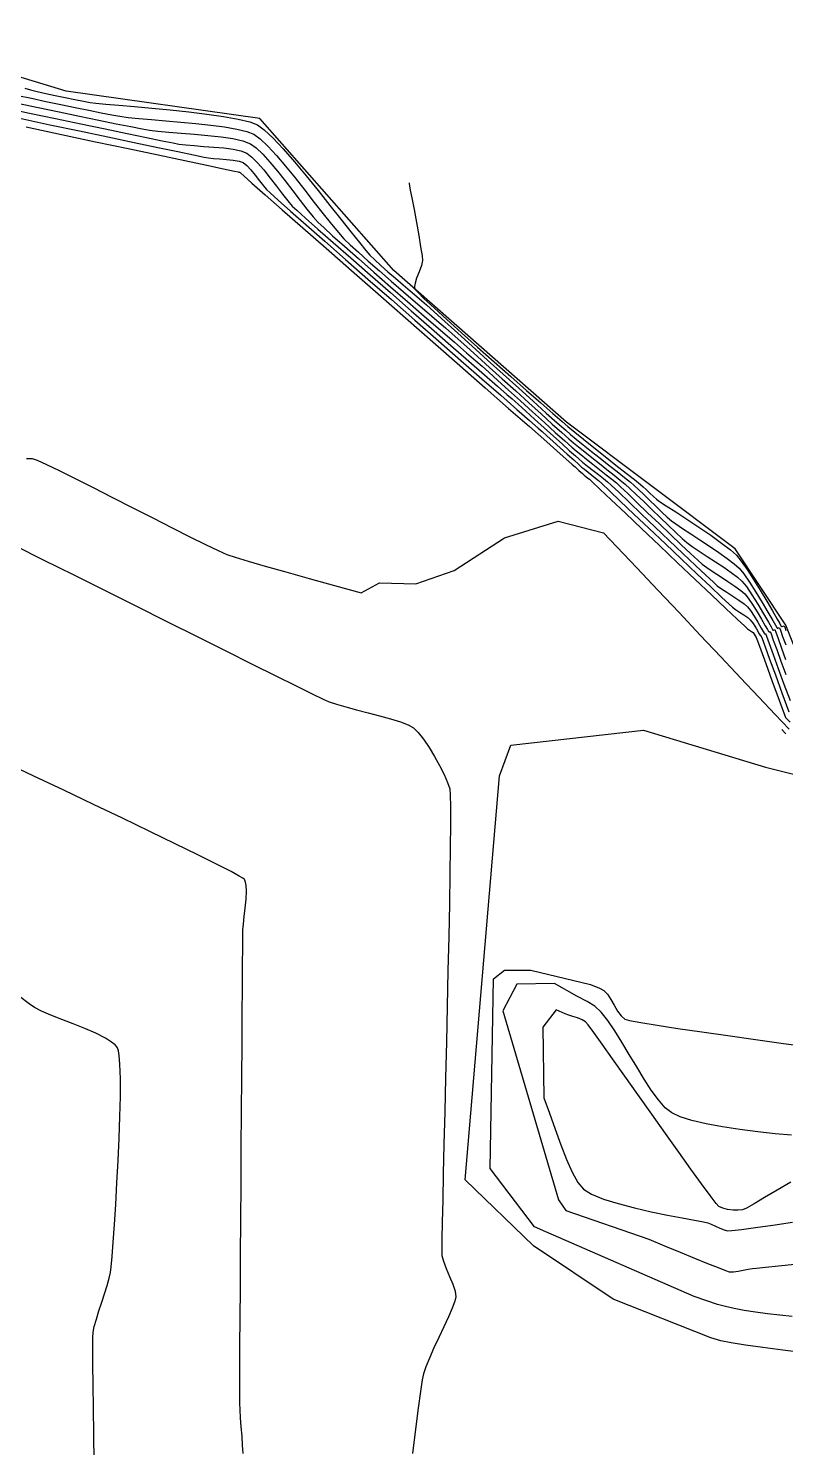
# Model space of a CAD drawing. Header units: metres. Extents: x 708931 to 723899, y 5405153 to 5413472.
# Drawn here: x 710080.5 to 710153.7, y 5412144.8 to 5412281.9 of the extents above; entities that cross this region are included whole.
import ezdxf

# ---------------------------------------------------------------- set-up
doc = ezdxf.new("R2010")
doc.units = ezdxf.units.M
doc.header["$LTSCALE"] = 12.7
doc.header["$MEASUREMENT"] = 0
for name, color, linetype in [('CONT-MJR1', 252, 'Continuous'), ('CONT-MNR1', 251, 'Continuous'), ('contornos2', 7, 'Continuous')]:
    doc.layers.add(name, color=color, linetype=linetype)

msp = doc.modelspace()

# ---------------------------------------------------------------- linework, layer by layer
at = {"layer": 'CONT-MJR1', "elevation": 240, "flags": 128}
msp.add_lwpolyline([(710079.66, 5412273.25), (710082.57, 5412272.63), (710085.43, 5412272.03), (710088.18, 5412271.45), (710090.73, 5412270.91), (710093.01, 5412270.43), (710094.94, 5412270.03), (710096.45, 5412269.71), (710097.47, 5412269.5), (710097.91, 5412269.42), (710098.37, 5412269.36), (710098.97, 5412269.32), (710099.63, 5412269.27), (710100.28, 5412269.2), (710100.85, 5412269.11), (710101.26, 5412268.97), (710101.6, 5412268.69), (710102, 5412268.26), (710102.41, 5412267.74), (710102.82, 5412267.2), (710103.2, 5412266.72), (710103.51, 5412266.36), (710103.85, 5412266.05), (710104.64, 5412265.34), (710105.83, 5412264.29), (710107.35, 5412262.96), (710109.14, 5412261.38), (710111.15, 5412259.62), (710113.31, 5412257.72), (710115.57, 5412255.75), (710117.85, 5412253.74), (710120.11, 5412251.76), (710122.29, 5412249.86), (710124.31, 5412248.09), (710126.13, 5412246.49), (710127.69, 5412245.13), (710128.91, 5412244.06), (710129.75, 5412243.32), (710130.14, 5412242.98), (710130.6, 5412242.57), (710131.21, 5412242.02), (710131.89, 5412241.41), (710132.57, 5412240.79), (710133.19, 5412240.24), (710133.67, 5412239.8), (710133.95, 5412239.56), (710134.22, 5412239.34), (710134.57, 5412239.06), (710134.95, 5412238.76), (710135.3, 5412238.48), (710135.57, 5412238.26), (710135.89, 5412237.96), (710136.63, 5412237.27), (710137.69, 5412236.26), (710139, 5412235.01), (710140.48, 5412233.61), (710142.04, 5412232.13), (710143.6, 5412230.65), (710145.08, 5412229.25), (710146.39, 5412228.01), (710147.46, 5412227), (710148.2, 5412226.31), (710148.52, 5412226.01), (710148.81, 5412225.8), (710149.21, 5412225.54), (710149.62, 5412225.27), (710150, 5412225.01), (710150.25, 5412224.8), (710150.51, 5412224.44), (710150.84, 5412223.93), (710151.11, 5412223.46), (710151.22, 5412223.26), (710151.28, 5412223.28), (710151.38, 5412222.99), (710151.67, 5412222.2), (710152.11, 5412221), (710152.67, 5412219.48), (710153.3, 5412217.75), (710153.98, 5412215.9)], dxfattribs=at)
at = {"layer": 'CONT-MJR1', "linetype": 'Continuous', "lineweight": -3, "elevation": 235}
for points in [[(710125.12, 5412171.79), (710125.43, 5412190.11), (710126.51, 5412190.96), (710129.06, 5412190.96), (710134.8, 5412189.58), (710135.69, 5412189.21), (710136.11, 5412188.99), (710136.45, 5412188.63), (710136.78, 5412188.13), (710137.1, 5412187.56), (710137.43, 5412187.01), (710137.76, 5412186.53), (710138.11, 5412186.21), (710138.59, 5412186.08), (710139.66, 5412185.89), (710141.24, 5412185.63), (710143.24, 5412185.33), (710145.55, 5412184.99), (710148.09, 5412184.63), (710150.76, 5412184.25), (710153.47, 5412183.88), (710156.13, 5412183.52)], [(710154.3, 5412157.51), (710153.1, 5412157.63), (710151.91, 5412157.77), (710150.75, 5412157.93), (710149.66, 5412158.09), (710148.68, 5412158.27), (710147.85, 5412158.45), (710147.08, 5412158.67), (710146.06, 5412159), (710144.84, 5412159.43), (710130.5, 5412165.67), (710129.39, 5412166.16), (710129.39, 5412166.16), (710125.12, 5412171.79)]]:
    msp.add_lwpolyline(points, dxfattribs=at)
at = {"layer": 'CONT-MNR1', "flags": 128}
for points, elevation in [([(710080.16, 5412276.17), (710080.71, 5412276.01), (710081.36, 5412275.85), (710082.18, 5412275.66), (710083.1, 5412275.46), (710084.06, 5412275.26), (710084.99, 5412275.07), (710085.82, 5412274.91), (710086.48, 5412274.79), (710087.02, 5412274.72), (710087.97, 5412274.63), (710089.23, 5412274.52), (710090.75, 5412274.39), (710092.43, 5412274.24), (710094.21, 5412274.07), (710096.01, 5412273.87), (710097.75, 5412273.66), (710099.36, 5412273.43), (710100.76, 5412273.18), (710101.88, 5412272.9), (710102.64, 5412272.61), (710103.29, 5412272.14), (710104.14, 5412271.34), (710105.12, 5412270.29), (710106.2, 5412269.05), (710107.34, 5412267.69), (710108.5, 5412266.26), (710109.64, 5412264.84), (710110.7, 5412263.49), (710111.66, 5412262.27), (710112.48, 5412261.24), (710113.1, 5412260.47), (710113.49, 5412260.02), (710113.96, 5412259.57), (710114.56, 5412259.03), (710115.24, 5412258.43), (710115.97, 5412257.8), (710116.71, 5412257.17), (710117.4, 5412256.57), (710118.02, 5412256.05), (710118.51, 5412255.62), (710118.95, 5412255.23), (710119.71, 5412254.54), (710120.74, 5412253.61), (710121.99, 5412252.49), (710123.38, 5412251.23), (710124.86, 5412249.89), (710126.38, 5412248.53), (710127.87, 5412247.18), (710129.27, 5412245.92), (710130.54, 5412244.78), (710131.6, 5412243.83), (710132.41, 5412243.12), (710132.89, 5412242.69), (710133.43, 5412242.25), (710134.11, 5412241.7), (710134.9, 5412241.07), (710135.73, 5412240.41), (710136.57, 5412239.75), (710137.37, 5412239.12), (710138.08, 5412238.55), (710138.66, 5412238.09), (710139.04, 5412237.77), (710139.46, 5412237.39), (710139.97, 5412236.9), (710140.54, 5412236.34), (710141.13, 5412235.77), (710141.71, 5412235.21), (710142.22, 5412234.73), (710142.65, 5412234.36), (710143.06, 5412234.06), (710143.7, 5412233.63), (710144.49, 5412233.11), (710145.38, 5412232.53), (710146.3, 5412231.92), (710147.21, 5412231.31), (710148.02, 5412230.74), (710148.7, 5412230.22), (710149.17, 5412229.8), (710149.62, 5412229.24), (710150.18, 5412228.44), (710150.78, 5412227.48), (710151.39, 5412226.48), (710151.95, 5412225.54), (710152.41, 5412224.74), (710152.68, 5412224.27), (710152.8, 5412224.05), (710152.85, 5412223.98), (710152.85, 5412223.98), (710152.86, 5412223.98), (710152.9, 5412223.99), (710152.98, 5412224.02), (710153.06, 5412224.04), (710153.15, 5412223.8), (710153.37, 5412223.2), (710153.67, 5412222.38)], 244), ([(710078.12, 5412274.28), (710080.6, 5412273.76), (710083.11, 5412273.23), (710085.57, 5412272.71), (710087.91, 5412272.22), (710090.05, 5412271.78), (710091.9, 5412271.39), (710093.41, 5412271.08), (710094.48, 5412270.87), (710095.05, 5412270.76), (710095.7, 5412270.68), (710096.52, 5412270.61), (710097.44, 5412270.54), (710098.42, 5412270.47), (710099.38, 5412270.38), (710100.27, 5412270.26), (710101.03, 5412270.09), (710101.6, 5412269.88), (710102.1, 5412269.51), (710102.65, 5412268.95), (710103.25, 5412268.26), (710103.86, 5412267.48), (710104.47, 5412266.68), (710105.04, 5412265.93), (710105.56, 5412265.27), (710106, 5412264.77), (710106.44, 5412264.37), (710107.28, 5412263.61), (710108.48, 5412262.55), (710109.95, 5412261.25), (710111.65, 5412259.76), (710113.52, 5412258.12), (710115.48, 5412256.41), (710117.47, 5412254.66), (710119.44, 5412252.94), (710121.32, 5412251.3), (710123.06, 5412249.79), (710124.58, 5412248.46), (710125.82, 5412247.38), (710126.73, 5412246.58), (710127.24, 5412246.14), (710127.82, 5412245.62), (710128.56, 5412244.95), (710129.41, 5412244.18), (710130.32, 5412243.36), (710131.22, 5412242.55), (710132.07, 5412241.79), (710132.79, 5412241.13), (710133.35, 5412240.63), (710133.68, 5412240.34), (710134.05, 5412240.04), (710134.53, 5412239.66), (710135.06, 5412239.24), (710135.59, 5412238.83), (710136.07, 5412238.44), (710136.44, 5412238.14), (710136.81, 5412237.8), (710137.53, 5412237.12), (710138.53, 5412236.16), (710139.74, 5412235.02), (710141.06, 5412233.76), (710142.42, 5412232.46), (710143.74, 5412231.21), (710144.95, 5412230.06), (710145.95, 5412229.11), (710146.68, 5412228.43), (710147.05, 5412228.1), (710147.45, 5412227.81), (710147.98, 5412227.46), (710148.57, 5412227.07), (710149.15, 5412226.69), (710149.64, 5412226.34), (710149.98, 5412226.05), (710150.26, 5412225.69), (710150.61, 5412225.16), (710150.98, 5412224.57), (710151.3, 5412224.01), (710151.5, 5412223.67), (710151.59, 5412223.5), (710151.63, 5412223.45), (710151.63, 5412223.44), (710151.64, 5412223.44), (710151.69, 5412223.46), (710151.72, 5412223.47), (710151.82, 5412223.21), (710152.07, 5412222.51), (710152.46, 5412221.45), (710152.95, 5412220.11), (710153.5, 5412218.6), (710154.09, 5412217)], 241), ([(710079.46, 5412274.72), (710081.46, 5412274.3), (710083.48, 5412273.87), (710085.45, 5412273.46), (710087.31, 5412273.07), (710088.99, 5412272.73), (710090.4, 5412272.45), (710091.5, 5412272.23), (710092.19, 5412272.1), (710093.01, 5412271.99), (710094.06, 5412271.9), (710095.26, 5412271.81), (710096.54, 5412271.71), (710097.85, 5412271.6), (710099.11, 5412271.46), (710100.26, 5412271.29), (710101.23, 5412271.07), (710101.95, 5412270.79), (710102.51, 5412270.39), (710103.15, 5412269.79), (710103.84, 5412269.02), (710104.57, 5412268.14), (710105.31, 5412267.2), (710106.05, 5412266.24), (710106.75, 5412265.32), (710107.41, 5412264.47), (710108, 5412263.74), (710108.5, 5412263.19), (710109.03, 5412262.69), (710109.89, 5412261.9), (710111.03, 5412260.89), (710112.38, 5412259.7), (710113.89, 5412258.38), (710115.5, 5412256.98), (710117.13, 5412255.55), (710118.75, 5412254.15), (710120.27, 5412252.82), (710121.66, 5412251.63), (710122.83, 5412250.6), (710123.74, 5412249.81), (710124.33, 5412249.3), (710124.98, 5412248.71), (710125.86, 5412247.92), (710126.9, 5412246.98), (710128.04, 5412245.96), (710129.21, 5412244.9), (710130.36, 5412243.87), (710131.41, 5412242.91), (710132.32, 5412242.1), (710133.01, 5412241.49), (710133.42, 5412241.13), (710133.86, 5412240.77), (710134.41, 5412240.32), (710135.04, 5412239.83), (710135.69, 5412239.32), (710136.32, 5412238.82), (710136.87, 5412238.38), (710137.31, 5412238.02), (710137.72, 5412237.64), (710138.4, 5412236.99), (710139.3, 5412236.14), (710140.33, 5412235.15), (710141.43, 5412234.09), (710142.54, 5412233.04), (710143.57, 5412232.05), (710144.47, 5412231.2), (710145.17, 5412230.56), (710145.59, 5412230.19), (710146.05, 5412229.84), (710146.67, 5412229.43), (710147.36, 5412228.97), (710148.08, 5412228.5), (710148.75, 5412228.05), (710149.32, 5412227.64), (710149.71, 5412227.3), (710150.04, 5412226.88), (710150.45, 5412226.27), (710150.9, 5412225.57), (710151.32, 5412224.85), (710151.69, 5412224.23), (710151.9, 5412223.86), (710152, 5412223.68), (710152.03, 5412223.63), (710152.04, 5412223.62), (710152.04, 5412223.62), (710152.07, 5412223.63), (710152.12, 5412223.65), (710152.17, 5412223.66), (710152.25, 5412223.44), (710152.47, 5412222.83), (710152.8, 5412221.93), (710153.21, 5412220.8), (710153.67, 5412219.53)], 242), ([(710079.48, 5412275.46), (710080.8, 5412275.18), (710082.2, 5412274.88), (710083.62, 5412274.58), (710085.02, 5412274.29), (710086.35, 5412274.02), (710087.54, 5412273.78), (710088.55, 5412273.59), (710089.34, 5412273.44), (710090.13, 5412273.33), (710091.17, 5412273.23), (710092.41, 5412273.12), (710093.78, 5412273.01), (710095.23, 5412272.89), (710096.69, 5412272.75), (710098.12, 5412272.6), (710099.45, 5412272.42), (710100.63, 5412272.21), (710101.6, 5412271.98), (710102.29, 5412271.7), (710102.9, 5412271.26), (710103.63, 5412270.57), (710104.46, 5412269.67), (710105.35, 5412268.63), (710106.28, 5412267.49), (710107.21, 5412266.31), (710108.12, 5412265.13), (710108.99, 5412264.02), (710109.77, 5412263.03), (710110.45, 5412262.21), (710110.99, 5412261.61), (710111.58, 5412261.04), (710112.38, 5412260.31), (710113.33, 5412259.46), (710114.41, 5412258.51), (710115.56, 5412257.51), (710116.74, 5412256.5), (710117.9, 5412255.5), (710118.99, 5412254.56), (710119.97, 5412253.72), (710120.8, 5412253), (710121.42, 5412252.46), (710122.02, 5412251.92), (710122.86, 5412251.17), (710123.88, 5412250.24), (710125.04, 5412249.19), (710126.29, 5412248.07), (710127.58, 5412246.91), (710128.84, 5412245.77), (710130.04, 5412244.69), (710131.12, 5412243.71), (710132.04, 5412242.9), (710132.73, 5412242.28), (710133.16, 5412241.91), (710133.64, 5412241.51), (710134.25, 5412241.02), (710134.94, 5412240.48), (710135.67, 5412239.91), (710136.4, 5412239.33), (710137.09, 5412238.79), (710137.69, 5412238.3), (710138.17, 5412237.89), (710138.62, 5412237.48), (710139.23, 5412236.91), (710139.95, 5412236.22), (710140.73, 5412235.46), (710141.53, 5412234.68), (710142.32, 5412233.93), (710143.04, 5412233.24), (710143.66, 5412232.67), (710144.12, 5412232.27), (710144.63, 5412231.89), (710145.3, 5412231.43), (710146.07, 5412230.93), (710146.88, 5412230.41), (710147.68, 5412229.88), (710148.41, 5412229.38), (710149.01, 5412228.93), (710149.44, 5412228.55), (710149.87, 5412228.01), (710150.4, 5412227.22), (710150.97, 5412226.31), (710151.52, 5412225.39), (710151.99, 5412224.59), (710152.27, 5412224.11), (710152.4, 5412223.88), (710152.44, 5412223.81), (710152.44, 5412223.8), (710152.45, 5412223.8), (710152.49, 5412223.81), (710152.55, 5412223.83), (710152.61, 5412223.85), (710152.7, 5412223.61), (710152.93, 5412222.99), (710153.26, 5412222.07), (710153.66, 5412220.98)], 243), ([(710080.29, 5412272.41), (710083.69, 5412271.69), (710087, 5412270.99), (710090.15, 5412270.32), (710093.04, 5412269.71), (710095.6, 5412269.17), (710097.73, 5412268.72), (710099.36, 5412268.37), (710100.4, 5412268.15), (710100.77, 5412268.07), (710100.84, 5412268.06), (710100.91, 5412268.05), (710100.96, 5412268), (710101.01, 5412267.94), (710101.3, 5412267.69), (710102.1, 5412266.98), (710103.37, 5412265.87), (710105.03, 5412264.41), (710107.02, 5412262.67), (710109.27, 5412260.7), (710111.71, 5412258.55), (710114.29, 5412256.28), (710116.94, 5412253.96), (710119.59, 5412251.64), (710122.17, 5412249.36), (710124.63, 5412247.21), (710126.9, 5412245.22), (710128.91, 5412243.46), (710130.59, 5412241.98), (710131.89, 5412240.84), (710132.73, 5412240.1), (710133.05, 5412239.82), (710133.33, 5412239.57), (710133.69, 5412239.24), (710134.02, 5412238.95), (710134.21, 5412238.78), (710134.36, 5412238.65), (710134.55, 5412238.5), (710134.7, 5412238.38), (710134.98, 5412238.12), (710135.71, 5412237.43), (710136.8, 5412236.4), (710138.18, 5412235.09), (710139.76, 5412233.59), (710141.47, 5412231.98), (710143.22, 5412230.32), (710144.93, 5412228.71), (710146.51, 5412227.21), (710147.89, 5412225.9), (710148.99, 5412224.87), (710149.71, 5412224.18), (710149.99, 5412223.92), (710150.16, 5412223.81), (710150.37, 5412223.67), (710150.52, 5412223.56), (710150.62, 5412223.42), (710150.73, 5412223.24), (710150.81, 5412223.08), (710150.94, 5412222.76), (710151.26, 5412221.89), (710151.74, 5412220.59), (710152.34, 5412218.94), (710153.04, 5412217.05), (710153.66, 5412215.36)], 239), ([(710117.28, 5412267.01), (710117.29, 5412266.94), (710117.32, 5412266.74), (710117.4, 5412266.32), (710117.54, 5412265.57), (710117.76, 5412264.43), (710117.99, 5412263.18), (710118.21, 5412261.93), (710118.4, 5412260.82), (710118.53, 5412259.97), (710118.57, 5412259.51), (710118.47, 5412259.04), (710118.25, 5412258.43), (710118.01, 5412257.79), (710117.86, 5412257.31), (710117.81, 5412257.01), (710117.81, 5412256.85), (710117.82, 5412256.78), (710117.84, 5412256.75), (710117.92, 5412256.64), (710118.18, 5412256.38), (710118.72, 5412255.84), (710119.69, 5412254.94), (710120.93, 5412253.81), (710122.35, 5412252.53), (710123.9, 5412251.14), (710125.51, 5412249.71), (710127.11, 5412248.3), (710128.63, 5412246.96), (710130.01, 5412245.75), (710131.18, 5412244.73), (710132.08, 5412243.95), (710132.63, 5412243.48), (710133.28, 5412242.94), (710134.14, 5412242.24), (710135.14, 5412241.44), (710136.21, 5412240.59), (710137.26, 5412239.75), (710138.24, 5412238.98), (710139.05, 5412238.34), (710139.63, 5412237.87), (710139.91, 5412237.65), (710140.19, 5412237.39), (710140.54, 5412237.05), (710140.9, 5412236.7), (710141.18, 5412236.45), (710141.48, 5412236.24), (710142.13, 5412235.82), (710143.04, 5412235.23), (710144.12, 5412234.52), (710145.27, 5412233.75), (710146.42, 5412232.97), (710147.46, 5412232.22), (710148.32, 5412231.57), (710148.9, 5412231.05), (710149.37, 5412230.48), (710149.94, 5412229.66), (710150.57, 5412228.69), (710151.21, 5412227.65), (710151.83, 5412226.61), (710152.39, 5412225.66), (710152.84, 5412224.88), (710153.09, 5412224.43), (710153.21, 5412224.23), (710153.25, 5412224.16), (710153.26, 5412224.15), (710153.27, 5412224.15), (710153.32, 5412224.17), (710153.42, 5412224.2), (710153.51, 5412224.23), (710153.57, 5412224.09), (710153.68, 5412223.78)], 245), ([(710080.32, 5412240.38), (710080.86, 5412240.39), (710081.34, 5412240.23), (710082.24, 5412239.82), (710083.49, 5412239.22), (710085.02, 5412238.46), (710086.76, 5412237.58), (710088.63, 5412236.62), (710090.58, 5412235.63), (710092.52, 5412234.64), (710094.39, 5412233.69), (710096.11, 5412232.82), (710097.61, 5412232.08), (710098.83, 5412231.5), (710099.68, 5412231.12), (710100.47, 5412230.85), (710101.72, 5412230.47), (710103.38, 5412229.99), (710105.37, 5412229.43), (710107.62, 5412228.8), (710110.07, 5412228.12), (710112.65, 5412227.4), (710114.41, 5412228.37), (710117.94, 5412228.29), (710121.63, 5412229.55), (710126.49, 5412232.73), (710126.49, 5412232.73), (710126.49, 5412232.73), (710126.49, 5412232.73), (710131.7, 5412234.32), (710136.08, 5412233.2)], 238), ([(710079.2, 5412231.97), (710081.94, 5412230.61), (710084.84, 5412229.17), (710087.84, 5412227.67), (710090.87, 5412226.15), (710093.88, 5412224.65), (710096.8, 5412223.19), (710099.57, 5412221.8), (710102.13, 5412220.52), (710104.42, 5412219.38), (710106.36, 5412218.42), (710107.91, 5412217.66), (710108.99, 5412217.13), (710109.55, 5412216.88), (710110.26, 5412216.64), (710111.16, 5412216.38), (710112.2, 5412216.11), (710113.32, 5412215.83), (710114.43, 5412215.54), (710115.5, 5412215.25), (710116.44, 5412214.95), (710117.2, 5412214.65), (710117.72, 5412214.36), (710118.17, 5412213.91), (710118.68, 5412213.27), (710119.21, 5412212.48), (710119.74, 5412211.61), (710120.23, 5412210.72), (710120.66, 5412209.86), (710121, 5412209.09), (710121.21, 5412208.47), (710121.26, 5412207.91), (710121.28, 5412206.74), (710121.28, 5412205.03), (710121.26, 5412202.85), (710121.22, 5412200.27), (710121.17, 5412197.37), (710121.11, 5412194.22), (710121.04, 5412190.9), (710120.96, 5412187.46), (710120.89, 5412184), (710120.81, 5412180.57), (710120.73, 5412177.26), (710120.65, 5412174.14), (710120.59, 5412171.27), (710120.53, 5412168.74), (710120.49, 5412166.61), (710120.46, 5412164.96), (710120.45, 5412163.85), (710120.46, 5412163.38), (710120.62, 5412162.83), (710120.88, 5412162.14), (710121.2, 5412161.38), (710121.51, 5412160.62), (710121.73, 5412159.94), (710121.81, 5412159.41), (710121.71, 5412158.98), (710121.45, 5412158.32), (710121.09, 5412157.47), (710120.64, 5412156.51), (710120.16, 5412155.48), (710119.68, 5412154.46), (710119.25, 5412153.49), (710118.9, 5412152.63), (710118.66, 5412151.95), (710118.55, 5412151.37), (710118.39, 5412150.24), (710118.17, 5412148.64), (710117.91, 5412146.63), (710117.61, 5412144.27)], 237), ([(710101.24, 5412144.28), (710101.2, 5412145.06), (710101.14, 5412145.93), (710101.07, 5412146.84), (710101, 5412147.72), (710100.95, 5412148.49), (710100.92, 5412149.12), (710100.92, 5412149.65), (710100.92, 5412150.8), (710100.93, 5412152.51), (710100.94, 5412154.71), (710100.96, 5412157.3), (710100.98, 5412160.23), (710101, 5412163.42), (710101.02, 5412166.79), (710101.05, 5412170.27), (710101.07, 5412173.78), (710101.1, 5412177.26), (710101.12, 5412180.63), (710101.14, 5412183.81), (710101.17, 5412186.73), (710101.19, 5412189.31), (710101.2, 5412191.49), (710101.22, 5412193.19), (710101.23, 5412194.33), (710101.23, 5412194.84), (710101.27, 5412195.41), (710101.35, 5412196.14), (710101.45, 5412196.96), (710101.53, 5412197.8), (710101.56, 5412198.59), (710101.54, 5412199.13), (710101.48, 5412199.46), (710101.42, 5412199.64), (710101.38, 5412199.71), (710101.35, 5412199.74), (710101.23, 5412199.83), (710100.86, 5412200.05), (710100.08, 5412200.48), (710098.68, 5412201.2), (710096.86, 5412202.1), (710094.69, 5412203.17), (710092.25, 5412204.35), (710089.59, 5412205.63), (710086.79, 5412206.97), (710083.91, 5412208.34), (710081.02, 5412209.71), (710078.18, 5412211.06)], 237), ([(710086.87, 5412143.4), (710086.82, 5412146.12), (710086.78, 5412148.65), (710086.75, 5412150.91), (710086.74, 5412152.85), (710086.73, 5412154.39), (710086.74, 5412155.45), (710086.76, 5412155.98), (710086.87, 5412156.55), (710087.07, 5412157.25), (710087.31, 5412158.04), (710087.59, 5412158.87), (710087.87, 5412159.7), (710088.12, 5412160.49), (710088.32, 5412161.19), (710088.45, 5412161.76), (710088.51, 5412162.3), (710088.59, 5412163.3), (710088.7, 5412164.69), (710088.82, 5412166.39), (710088.94, 5412168.31), (710089.06, 5412170.4), (710089.18, 5412172.56), (710089.27, 5412174.73), (710089.35, 5412176.82), (710089.39, 5412178.75), (710089.39, 5412180.46), (710089.35, 5412181.86), (710089.28, 5412182.71), (710089.21, 5412183.17), (710089.14, 5412183.37), (710089.11, 5412183.44), (710089.04, 5412183.54), (710088.88, 5412183.73), (710088.54, 5412184.01), (710087.94, 5412184.39), (710087.02, 5412184.86), (710085.96, 5412185.32), (710084.84, 5412185.76), (710083.73, 5412186.19), (710082.68, 5412186.6), (710081.78, 5412186.99), (710081.09, 5412187.34), (710080.59, 5412187.69), (710079.64, 5412188.4)], 239)]:
    msp.add_lwpolyline(points, dxfattribs=dict(at, elevation=elevation))
at = {"layer": 'CONT-MNR1', "linetype": 'Continuous', "lineweight": -3}
for points, elevation in [([(710136.08, 5412233.2), (710137.35, 5412231.85), (710139.28, 5412229.81), (710141.3, 5412227.68), (710143.36, 5412225.5), (710145.41, 5412223.33), (710147.41, 5412221.22), (710149.31, 5412219.2), (710151.07, 5412217.33), (710152.65, 5412215.66), (710153.99, 5412214.23)], 238), ([(710153.66, 5412215.36), (710154.09, 5412214.9)], 239), ([(710122.71, 5412170.71), (710126.02, 5412209.73), (710127.12, 5412212.7), (710139.93, 5412214.15), (710151.72, 5412210.57), (710154.81, 5412209.78)], 236), ([(710153.29, 5412214.2), (710153.68, 5412213.79)], 237), ([(710154.22, 5412175.02), (710152.64, 5412175.15), (710150.96, 5412175.33), (710149.23, 5412175.55), (710147.55, 5412175.82), (710145.98, 5412176.12), (710144.6, 5412176.45), (710143.47, 5412176.8), (710142.66, 5412177.16), (710142.03, 5412177.67), (710141.37, 5412178.42), (710140.68, 5412179.37), (710139.98, 5412180.44), (710139.27, 5412181.61), (710138.55, 5412182.81), (710137.84, 5412183.99), (710137.15, 5412185.1), (710136.47, 5412186.09), (710135.83, 5412186.9), (710135.22, 5412187.49), (710134.5, 5412187.94), (710133.49, 5412188.45), (710131.33, 5412189.68), (710127.69, 5412189.59), (710126.35, 5412187.04)], 234), ([(710126.35, 5412187.04), (710131.71, 5412168.78), (710132.44, 5412167.75), (710140.45, 5412164.96), (710141.97, 5412164.34), (710143.46, 5412163.72), (710144.86, 5412163.14), (710146.11, 5412162.63), (710147.13, 5412162.22), (710147.85, 5412161.94), (710148.22, 5412161.83), (710148.61, 5412161.83), (710149.08, 5412161.89), (710149.57, 5412161.99), (710150.04, 5412162.08), (710150.45, 5412162.14), (710150.85, 5412162.18), (710151.72, 5412162.27), (710152.98, 5412162.39), (710154.56, 5412162.54)], 234), ([(710154.16, 5412170.49), (710152.83, 5412169.71), (710151.62, 5412168.98), (710150.61, 5412168.38), (710149.87, 5412167.96), (710149.49, 5412167.79), (710149.08, 5412167.76), (710148.58, 5412167.78), (710148.06, 5412167.85), (710147.58, 5412167.96), (710147.21, 5412168.12), (710146.94, 5412168.43), (710146.37, 5412169.19), (710145.54, 5412170.31), (710144.51, 5412171.74), (710143.33, 5412173.39), (710142.05, 5412175.19), (710140.72, 5412177.06), (710139.39, 5412178.93), (710138.12, 5412180.73), (710136.95, 5412182.38), (710135.93, 5412183.8), (710135.13, 5412184.93), (710134.57, 5412185.68), (710134.33, 5412185.98), (710133.99, 5412186.17), (710133.56, 5412186.34), (710133.11, 5412186.48), (710132.72, 5412186.61), (710132.36, 5412186.75), (710131.49, 5412187.11), (710130.19, 5412185.44), (710130.31, 5412178.62)], 233), ([(710130.31, 5412178.62), (710130.86, 5412177.15), (710131.41, 5412175.61), (710131.95, 5412174.09), (710132.5, 5412172.67), (710133.04, 5412171.43), (710133.58, 5412170.44), (710134.12, 5412169.8), (710134.92, 5412169.31), (710136.08, 5412168.85), (710137.49, 5412168.41), (710139.05, 5412168), (710140.67, 5412167.62), (710142.25, 5412167.3), (710143.68, 5412167.02), (710144.87, 5412166.8), (710145.72, 5412166.64), (710146.13, 5412166.55), (710146.48, 5412166.41), (710146.88, 5412166.22), (710147.3, 5412166.03), (710147.71, 5412165.87), (710148.06, 5412165.78), (710148.47, 5412165.81), (710149.4, 5412165.92), (710150.75, 5412166.1), (710152.42, 5412166.33), (710154.33, 5412166.6)], 233), ([(710155.46, 5412153.99), (710153.38, 5412154.24), (710151.46, 5412154.49), (710149.77, 5412154.73), (710148.4, 5412154.95), (710147.39, 5412155.16), (710146.44, 5412155.43), (710137.01, 5412159.17), (710129.31, 5412164.32), (710122.71, 5412170.71)], 236)]:
    msp.add_lwpolyline(points, dxfattribs=dict(at, elevation=elevation))
at = {"layer": 'contornos2', "color": 30}
msp.add_lwpolyline([(710156.39, 5412217.47), (710153.67, 5412224.3), (710148.77, 5412231.65), (710132.49, 5412243.88), (710115.81, 5412258.55), (710102.87, 5412273.23), (710084.14, 5412275.88), (710056.92, 5412284.14)], dxfattribs=at)

doc.saveas('drawing.dxf')
